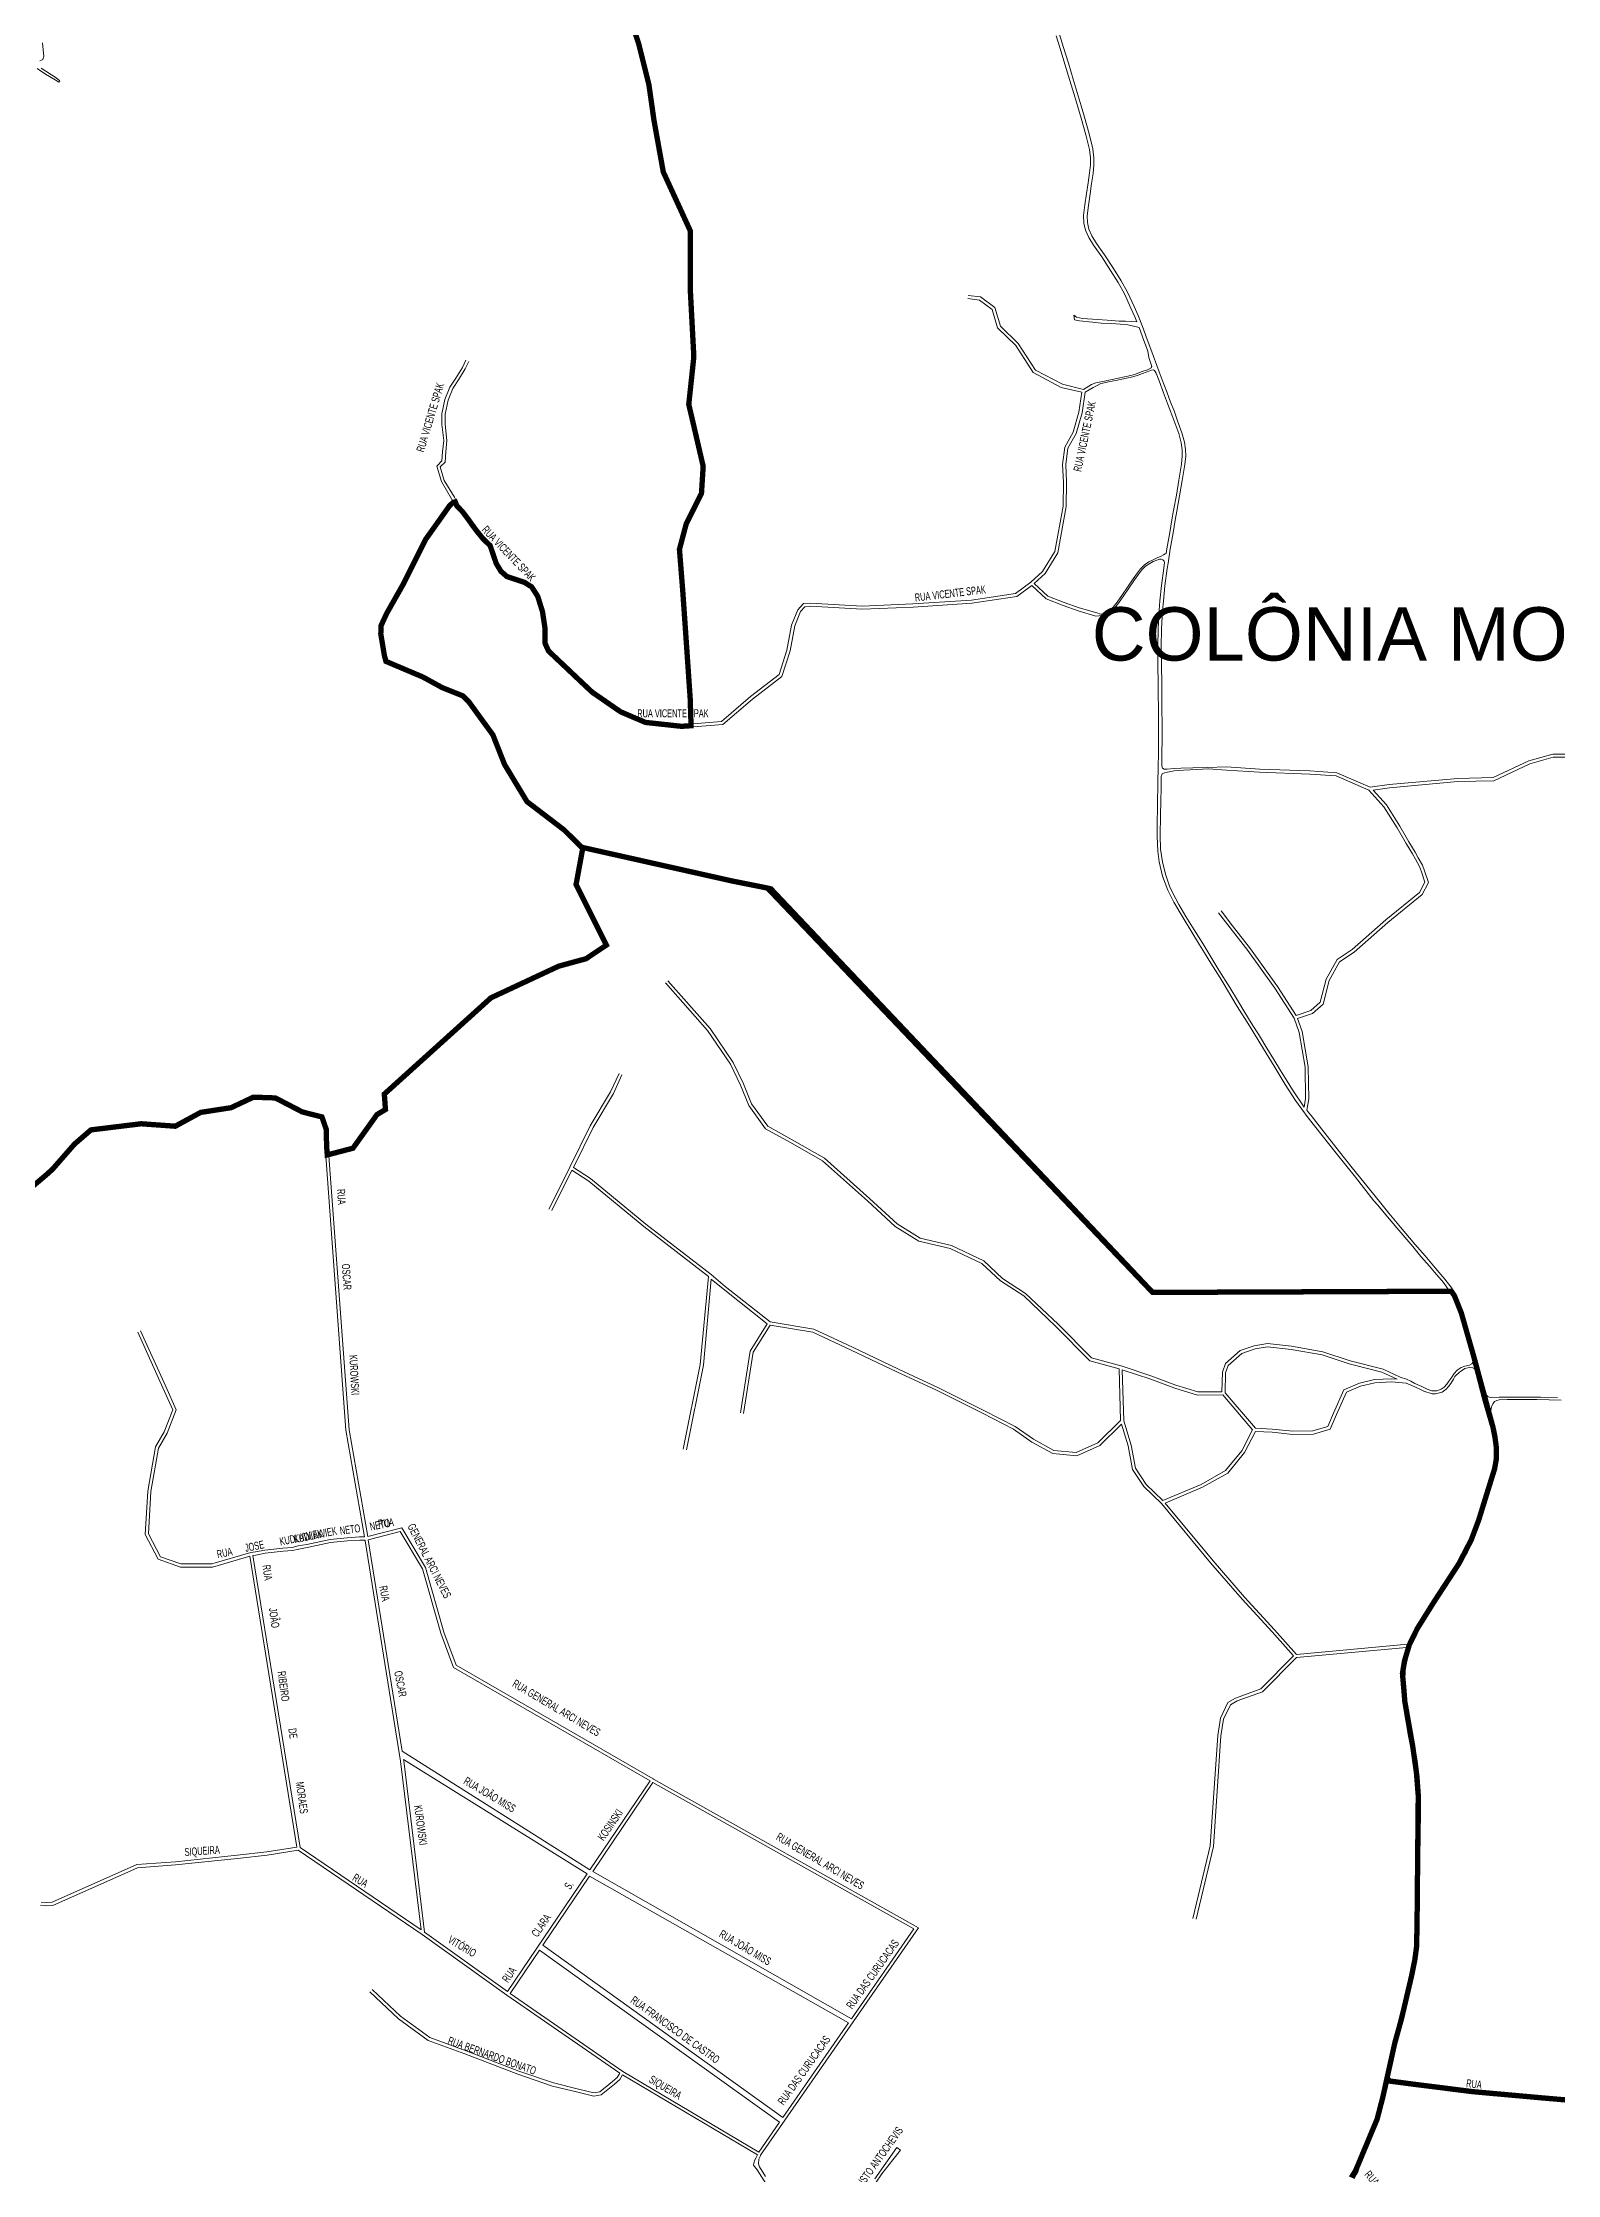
# Model space of a CAD drawing. Header units: millimetres. Extents: x 617885 to 663705, y 7172943 to 7234736.
# Drawn here: x 648715 to 651555, y 7188643 to 7192638 of the extents above; entities that cross this region are included whole.
import ezdxf

# ---------------------------------------------------------------- set-up
doc = ezdxf.new("R2010")
doc.units = ezdxf.units.MM
doc.layers.add('BAIRROS', color=12, linetype='Continuous')
doc.layers.add('TOP_VIAS 10.000', color=7, linetype='Continuous', lineweight=9)
doc.layers.add('VIAS', color=7, linetype='Continuous', lineweight=5)
doc.styles.add('LDUP', font='LDUP.SHX')
doc.styles.get("Standard").update_dxf_attribs({"font": 'arial.ttf'})

msp = doc.modelspace()

# ---------------------------------------------------------------- linework, layer by layer
at = {"layer": 'BAIRROS', "lineweight": 40, "ltscale": 0.3, "const_width": 10}
for points in [[(648687.1, 7190486.7), (648721.3, 7190515.6), (648733.3, 7190526.4), (648774.5, 7190573.5), (648805.3, 7190600.1), (648899.4, 7190611.6), (648963.5, 7190607), (649011.1, 7190632.9), (649068.1, 7190641.7), (649110, 7190661.4), (649151.1, 7190660), (649201.6, 7190633.8), (649238.5, 7190624.4), (649246.7, 7190600.6), (649247.2, 7190570.4), (649248.5, 7190553.2), (649296.7, 7190565.8), (649296.9, 7190566.1), (649341.7, 7190628.8), (649357.6, 7190638.3), (649355.5, 7190667.2), (649555.4, 7190847.6), (649682.6, 7190907), (649733.7, 7190920.9), (649771.9, 7190946.4), (649715.1, 7191060.1), (649727.8, 7191129.3), (649727.8, 7191129.3), (649727.8, 7191129.3), (649727.8, 7191129.3), (649724.7, 7191130.6), (649692.5, 7191162.4), (649623, 7191215.4), (649580.9, 7191285.1), (649559, 7191340.6), (649537, 7191370.7), (649514.2, 7191402.1), (649503, 7191413.4), (649481, 7191422.2), (649464.1, 7191429), (649428, 7191448.8), (649358.6, 7191478.2), (649355.7, 7191488.8), (649351.2, 7191515.5), (649348.9, 7191529.5), (649349.2, 7191544.8), (649359.9, 7191568), (649390.3, 7191621.7), (649432.6, 7191706.3), (649453.2, 7191735.2), (649478, 7191770.2), (649485, 7191776.4), (649488.5, 7191777.2), (649491.5, 7191769.8), (649502.9, 7191757.8), (649513.3, 7191743.8), (649526.9, 7191725), (649541, 7191707.5), (649553.8, 7191695.4), (649565.4, 7191661.5), (649574.1, 7191647.1), (649585.3, 7191637.2), (649618.6, 7191626.1), (649631.8, 7191617.8), (649643.2, 7191600), (649652.1, 7191571.3), (649656.7, 7191541), (649657.1, 7191511.5), (649663.4, 7191497.7), (649690, 7191472.6), (649714.8, 7191449.1), (649745.1, 7191420.6), (649788.1, 7191390.9), (649798.7, 7191383.6), (649845.2, 7191363.8), (649912.6, 7191356.5), (649930.7, 7191357.6), (649929, 7191409.4), (649917.9, 7191570.1), (649915.2, 7191608.6), (649912.1, 7191648.4), (649908.9, 7191688.1), (649921.6, 7191735.8), (649950.2, 7191793), (649953.4, 7191843.9), (649926.4, 7191960), (649935.9, 7192049), (649929.5, 7192170.2), (649929.6, 7192227), (649929.6, 7192284.3), (649904.1, 7192339.9), (649878.6, 7192395.5), (649861.1, 7192492.5), (649851.6, 7192559.3), (649832.5, 7192635.6), (649813.4, 7192692.8)], [(651591.2, 7188780.3), (651525.5, 7188786), (651397.2, 7188797.5), (651288.7, 7188811.1), (651234.7, 7188818.3), (651250.2, 7188888.2), (651263.2, 7188935.2), (651275.5, 7188987.6), (651281.6, 7189013.6), (651287.9, 7189044.6), (651291.3, 7189070), (651291.7, 7189095.4), (651292.1, 7189114.8), (651293.2, 7189233.7), (651294.3, 7189352.6), (651290.9, 7189395.5), (651283.8, 7189445.9), (651269.2, 7189528.4), (651264.7, 7189581.4), (651268.5, 7189604.9), (651275.9, 7189629.4), (651277.4, 7189634.6), (651292.4, 7189665.3), (651324.9, 7189717.2), (651370.6, 7189787.2), (651393.7, 7189831.7), (651407.6, 7189868.6), (651422.5, 7189916.8), (651437.5, 7189964.9), (651440.5, 7189981.7), (651440.9, 7190004.1), (651437.8, 7190026.8), (651434.5, 7190042.6), (651397.8, 7190177.6), (651375.2, 7190256.6), (651362, 7190289.6), (651356.4, 7190297.7), (650796.2, 7190295.5), (650074.1, 7191053.3), (650005.9, 7191067), (649727.8, 7191129.3), (649724.7, 7191130.6), (649692.5, 7191162.4), (649623, 7191215.4), (649580.9, 7191285.1), (649559, 7191340.6), (649537, 7191370.7), (649514.2, 7191402.1), (649503, 7191413.4), (649481, 7191422.2), (649464.1, 7191429), (649428, 7191448.8), (649358.6, 7191478.2), (649355.7, 7191488.8), (649351.2, 7191515.5), (649348.9, 7191529.5), (649349.2, 7191544.8), (649359.9, 7191568), (649390.3, 7191621.7), (649432.6, 7191706.3), (649453.2, 7191735.2), (649478, 7191770.2), (649485, 7191776.4), (649488.5, 7191777.2), (649491.5, 7191769.8), (649502.9, 7191757.8), (649513.3, 7191743.8), (649526.9, 7191725), (649541, 7191707.5), (649553.8, 7191695.4), (649565.4, 7191661.5), (649574.1, 7191647.1), (649585.3, 7191637.2), (649618.6, 7191626.1), (649631.8, 7191617.8), (649643.2, 7191600), (649652.1, 7191571.3), (649656.7, 7191541), (649657.1, 7191511.5), (649663.4, 7191497.7), (649690, 7191472.6), (649714.8, 7191449.1), (649745.1, 7191420.6), (649788.1, 7191390.9), (649798.7, 7191383.6), (649845.2, 7191363.8), (649912.6, 7191356.5), (649930.7, 7191357.6), (649929, 7191409.4), (649917.9, 7191570.1), (649915.2, 7191608.6), (649912.1, 7191648.4), (649908.9, 7191688.1), (649921.6, 7191735.8), (649950.2, 7191793), (649953.4, 7191843.9), (649926.4, 7191960), (649935.9, 7192049), (649929.5, 7192170.2), (649929.6, 7192227), (649929.6, 7192284.3), (649904.1, 7192339.9), (649878.6, 7192395.5), (649861.1, 7192492.5), (649851.6, 7192559.3), (649832.5, 7192635.6), (649813.4, 7192692.8)], [(648687.1, 7190486.7), (648721.3, 7190515.6), (648733.3, 7190526.4), (648774.5, 7190573.5), (648805.3, 7190600.1), (648899.4, 7190611.6), (648963.5, 7190607), (649011.1, 7190632.9), (649068.1, 7190641.7), (649110, 7190661.4), (649151.1, 7190660), (649201.6, 7190633.8), (649238.5, 7190624.4), (649246.7, 7190600.6), (649247.2, 7190570.4), (649248.5, 7190553.2), (649296.7, 7190565.8), (649296.9, 7190566.1), (649341.7, 7190628.8), (649357.6, 7190638.3), (649355.5, 7190667.2), (649555.4, 7190847.6), (649682.6, 7190907), (649733.7, 7190920.9), (649771.9, 7190946.4), (649715.1, 7191060.1), (649727.8, 7191129.3)], [(649727.8, 7191129.3), (650005.9, 7191067), (650074.1, 7191053.3), (650080.4, 7191051.8), (650796.2, 7190295.5), (651182.1, 7190297), (651356.4, 7190297.7), (651362, 7190289.6), (651375.2, 7190256.6), (651397.8, 7190177.6), (651419.7, 7190093.5), (651434.5, 7190042.6), (651438.3, 7190023.2), (651440.9, 7190004.1), (651440.5, 7189981.7), (651437.5, 7189964.9), (651407.6, 7189868.6), (651393.7, 7189831.7), (651370.6, 7189787.2), (651324.9, 7189717.2), (651292.4, 7189665.3), (651277.4, 7189634.6), (651268.5, 7189604.9), (651264.7, 7189581.4), (651267, 7189556), (651269.2, 7189528.4), (651279.7, 7189466.5), (651283.8, 7189445.9), (651290.9, 7189395.5), (651294.3, 7189352.6), (651292.1, 7189114.8), (651291.3, 7189070), (651287.9, 7189044.6), (651281.6, 7189013.6), (651263.2, 7188935.2), (651250.2, 7188888.2), (651228.1, 7188788.2), (651217.2, 7188746), (651178.8, 7188654.2), (651170.5, 7188636)], [(651591.2, 7188780.3), (651525.5, 7188786), (651397.2, 7188797.5), (651288.7, 7188811.1), (651235.6, 7188818.1), (651234.7, 7188818.3), (651234.7, 7188818.3), (651234.7, 7188818.3), (651234.7, 7188818.3), (651234.7, 7188818.3), (651228.1, 7188788.2), (651217.2, 7188746), (651178.8, 7188654.2), (651170.5, 7188636)]]:
    msp.add_lwpolyline(points, dxfattribs=at)
at = {"layer": 'VIAS', "color": 253}
for points in [[(648714.6, 7192637.2), (648716.3, 7192618.2), (648717, 7192612.5), (648715.1, 7192606.5), (648709.4, 7192603.5)], [(650689.5, 7192000.5), (650709.2, 7192004.2), (650710.2, 7192004.4), (650720.8, 7192006.5), (650731.9, 7192008.7), (650755.2, 7192014.2), (650764, 7192016.7), (650774.6, 7192020.6), (650786.3, 7192024.9), (650792.8, 7192027.5), (650793.7, 7192028.8), (650794.5, 7192030.9), (650791.3, 7192040.4), (650789.3, 7192047.7), (650787.4, 7192059.6), (650786.7, 7192061.2), (650779.6, 7192079.3), (650770.8, 7192103.8), (650757.9, 7192106.8), (650749.5, 7192108.9), (650735.5, 7192110.1), (650719.2, 7192111.4), (650699.6, 7192112.2), (650683.6, 7192113.7), (650659.4, 7192116.3), (650649.8, 7192118.1), (650648.7, 7192126.9), (650653.7, 7192123.3), (650664.5, 7192120.8), (650693, 7192118.8), (650711.2, 7192117.8), (650733.2, 7192115.7), (650745.6, 7192115.7), (650766.6, 7192114.4), (650762.9, 7192123.7), (650755.6, 7192140.4), (650743.2, 7192167.1), (650731.4, 7192188.3), (650717.4, 7192211.1), (650700.7, 7192236.2), (650685.6, 7192258), (650676.6, 7192272.7), (650670.6, 7192286.2), (650667.5, 7192299.8), (650666.8, 7192313.7), (650669.2, 7192333.7), (650672.3, 7192355.4), (650675.2, 7192374.8), (650677.9, 7192393.7), (650679.5, 7192408.6), (650679.6, 7192421.8), (650677.9, 7192437.5), (650671.1, 7192465.2), (650662.2, 7192496.2), (650655.7, 7192517.6), (650648.4, 7192542.3), (650641.1, 7192567.2), (650631.9, 7192597.7), (650623, 7192627), (650615.4, 7192650.6)], [(650682.4, 7192275.7), (650676.9, 7192288.3), (650674, 7192300.7), (650673.4, 7192313.5), (650675.7, 7192332.8), (650678.8, 7192354.4), (650681.7, 7192373.9), (650684.5, 7192392.9), (650686, 7192408.2), (650686.2, 7192422.1), (650684.4, 7192438.7), (650677.5, 7192466.9), (650668.5, 7192498.1), (650662, 7192519.5), (650654.7, 7192544.1), (650647.5, 7192569.1), (650638.2, 7192599.6), (650629.3, 7192629), (650621.6, 7192652.8)], [(648711.8, 7192589.9), (648740.1, 7192571.9), (648747.2, 7192566.5), (648745, 7192563.5), (648738.3, 7192568.1), (648720, 7192578.7), (648704.7, 7192589.1)], [(650737.1, 7192191.7), (650723, 7192214.6), (650706.1, 7192239.9), (650691.1, 7192261.6), (650682.4, 7192275.7)], [(650731.4, 7192188.3), (650717.4, 7192211.1)], [(650934.9, 7191280.3), (650899.3, 7191279.1), (650871.4, 7191278.8), (650849.7, 7191278), (650836.4, 7191277.4), (650823.2, 7191276.4), (650817.7, 7191276.4), (650814.7, 7191278.3), (650813.5, 7191282.3), (650813.5, 7191291.9), (650813.8, 7191310), (650814.1, 7191328.3), (650814.2, 7191341.4), (650814.2, 7191359.9), (650813.8, 7191390), (650813.5, 7191416.4), (650813.2, 7191439.7), (650812.8, 7191468.1), (650812.4, 7191506.2), (650813, 7191538.6), (650815, 7191573.5), (650816.4, 7191591), (650819.4, 7191619.8), (650823.7, 7191652), (650825.4, 7191662.5), (650829.1, 7191688.3), (650834.5, 7191718.9), (650838.7, 7191742.6), (650841.8, 7191759.8), (650846.9, 7191788.7), (650851.8, 7191817.1), (650856.7, 7191847.2), (650858.2, 7191863.1), (650857.8, 7191875.3), (650855.7, 7191889.1), (650851.2, 7191906.8), (650843.6, 7191927.4), (650836.5, 7191947.5), (650830, 7191964.1), (650822.7, 7191983.6), (650814.4, 7192005.9), (650808.7, 7192020.7), (650792.9, 7192063.6), (650785.8, 7192081.7), (650777, 7192106.1), (650769, 7192126.2), (650761.6, 7192143.1), (650749.1, 7192170), (650737.1, 7192191.7), (650723, 7192214.6)], [(650449.6, 7192158.1), (650471.3, 7192155.4), (650495.1, 7192137.8), (650505.4, 7192103.4), (650539.4, 7192070.4), (650572.4, 7192019.5), (650624.9, 7191991.8), (650663.5, 7191982.5), (650658, 7191945.4), (650647.1, 7191907.7), (650631.7, 7191879.5), (650627.3, 7191847.2), (650629, 7191813.9), (650628.2, 7191769.2), (650613, 7191684.1), (650589.7, 7191646.7), (650568, 7191626.7), (650539.1, 7191605.7), (650456.6, 7191593), (650346.8, 7191585.8), (650251.6, 7191581.8), (650154.7, 7191587.4), (650141.4, 7191586.5), (650130.6, 7191574.9), (650119.2, 7191546.3), (650110.4, 7191499.4), (650095.9, 7191453.5), (650041.9, 7191412.1), (649988, 7191365.7), (649911.7, 7191359.5), (649843.9, 7191367), (649798.8, 7191387), (649738.3, 7191429.9), (649665.2, 7191500.4), (649660, 7191511.8), (649660, 7191541.8), (649655.1, 7191572.6), (649645.3, 7191601.9), (649633.6, 7191620.4), (649619.9, 7191628.9), (649586.6, 7191640), (649574.7, 7191650.4), (649565.5, 7191668.9), (649555.7, 7191698.1), (649533, 7191720.8), (649522, 7191734.9), (649512.4, 7191751), (649493.3, 7191773.2), (649487, 7191785.8), (649467.9, 7191817.5), (649460.5, 7191842.6), (649469.4, 7191851.8), (649470.6, 7191870.7), (649472.8, 7191892.3), (649469.4, 7191922.7), (649469.4, 7191941.3), (649474.9, 7191967.6), (649483.7, 7191989.5), (649494.8, 7192006.1), (649507.2, 7192026.4), (649514, 7192040)], [(650689.5, 7192000.5), (650681.8, 7191996.9), (650666.4, 7191988), (650627, 7191997.5), (650576.5, 7192024.1), (650544, 7192074.2), (650510.7, 7192106.6), (650500.3, 7192141.4), (650473.6, 7192161.2), (650450.4, 7192164.1)], [(650689.6, 7191563.1), (650656.6, 7191572.8), (650628.4, 7191583.2), (650596.4, 7191595.4), (650569.7, 7191620.5), (650541.4, 7191600), (650457.2, 7191587.1), (650347.1, 7191579.8), (650251.6, 7191575.8), (650154.7, 7191581.4), (650144.1, 7191580.7), (650135.8, 7191571.6), (650125, 7191544.7), (650116.3, 7191497.9), (650101, 7191449.9), (650045.7, 7191407.5), (649990.4, 7191359.9), (649911.6, 7191353.5), (649842.3, 7191361.2), (649795.9, 7191381.8), (649734.4, 7191425.2), (649660.2, 7191496.9), (649654, 7191510.5), (649654, 7191541.3), (649649.3, 7191571.2), (649639.9, 7191599.3), (649629.3, 7191616), (649617.3, 7191623.5), (649583.5, 7191634.7), (649569.9, 7191646.7), (649559.9, 7191666.6), (649550.5, 7191694.9), (649528.5, 7191716.8), (649517, 7191731.5), (649507.5, 7191747.4), (649488.2, 7191769.9), (649481.7, 7191782.9), (649462.4, 7191815.1), (649453.8, 7191844.3), (649463.5, 7191854.3), (649464.6, 7191871.2), (649466.8, 7191892.3), (649463.4, 7191922.4), (649463.4, 7191941.9), (649469.2, 7191969.3), (649478.4, 7191992.3), (649489.7, 7192009.3), (649502, 7192029.3), (649508.6, 7192042.6)], [(650698.1, 7191998.3), (650692, 7191995.1), (650684.6, 7191991.6), (650669.6, 7191982.9), (650663.9, 7191944.2), (650652.7, 7191905.4), (650637.5, 7191877.6), (650633.3, 7191846.9), (650635, 7191814), (650634.1, 7191768.6), (650618.7, 7191681.9), (650594.4, 7191642.8), (650574.3, 7191624.4), (650599.6, 7191600.6), (650630.6, 7191588.8), (650658.5, 7191578.5), (650691.3, 7191568.9)], [(650691.3, 7191568.9), (650698.2, 7191566.8), (650704.3, 7191567.5), (650711.4, 7191570.1), (650717.5, 7191573.9), (650722.5, 7191579.8), (650729.6, 7191589.4), (650739.7, 7191603.4), (650748.9, 7191617.1), (650759.5, 7191633), (650767.7, 7191644.2), (650773.6, 7191651.7), (650781.1, 7191659.1), (650789.4, 7191664.6), (650795.7, 7191668.2), (650804.5, 7191672.3), (650812, 7191675.5), (650816.5, 7191677.9), (650819.9, 7191679.8), (650821.5, 7191680.7), (650822.9, 7191689.3), (650828.3, 7191720), (650832.5, 7191743.7), (650835.6, 7191760.9), (650840.7, 7191789.8), (650845.6, 7191818.1), (650850.5, 7191848), (650851.9, 7191863.2), (650851.5, 7191874.7), (650849.5, 7191887.8), (650845.2, 7191905), (650837.7, 7191925.3), (650830.6, 7191945.3), (650824.1, 7191961.8), (650816.8, 7191981.4), (650808.5, 7192003.7), (650802.9, 7192018.5), (650801, 7192021.4), (650799.8, 7192023.2), (650797.6, 7192024.5), (650794.4, 7192024.2), (650791.2, 7192022.6), (650777.2, 7192017.6), (650769.1, 7192014.9), (650758.8, 7192011.4), (650747.2, 7192009), (650727.5, 7192004.7), (650713.6, 7192002.1), (650698.1, 7191998.3)], [(650805.7, 7191122.3), (650804.5, 7191150.5), (650804.7, 7191179.9), (650805.2, 7191198.8), (650805.3, 7191217.9), (650805.8, 7191241.7), (650806.2, 7191254.5), (650806.5, 7191275.9), (650807.2, 7191310.1), (650807.4, 7191328.4), (650807.5, 7191341.4), (650807.5, 7191359.8), (650807.1, 7191389.9), (650806.8, 7191416.3), (650806.5, 7191439.6), (650806.1, 7191468.1), (650805.7, 7191506.2), (650806.4, 7191538.9), (650808.3, 7191574), (650809.8, 7191591.6), (650812.8, 7191620.6), (650817.1, 7191652.9), (650818.8, 7191663.6), (650817.6, 7191666.2), (650815.5, 7191668.3), (650812.3, 7191669.7), (650809.2, 7191669.7), (650804.3, 7191668), (650797.3, 7191665.3), (650791, 7191661.9), (650783.1, 7191656.6), (650775.9, 7191649.6), (650770.2, 7191642.3), (650762.1, 7191631.2), (650751.5, 7191615.4), (650742.3, 7191601.6), (650732.1, 7191587.6), (650725, 7191577.9), (650719.6, 7191571.5), (650714.6, 7191568.4), (650707.8, 7191565.5), (650701.8, 7191564), (650695.1, 7191563.7), (650689.6, 7191563.1)], [(650934.9, 7191280.3), (650997.2, 7191276.3), (651091.3, 7191272.9), (651141.8, 7191269.4), (651203.9, 7191242.4), (651239.8, 7191247.5), (651368.4, 7191258.9), (651434.9, 7191260.3), (651501.6, 7191291.5), (651546.5, 7191304.5), (651608.8, 7191304.5)], [(651085.2, 7190637.3), (651089.3, 7190658.3), (651088, 7190718.3), (651076.8, 7190784.3), (651068, 7190809.1), (651095.8, 7190818.3), (651116, 7190836), (651127.3, 7190880.3), (651146.7, 7190915.1), (651174.3, 7190933.2), (651237.3, 7190989), (651301.5, 7191041), (651313.3, 7191063.6), (651305.9, 7191085.9), (651302.2, 7191096), (651294.4, 7191110.2), (651288.7, 7191120.8), (651276.8, 7191139.8), (651259.9, 7191169.1), (651259.9, 7191169.2), (651234.5, 7191209.6), (651209.5, 7191237.1), (651240.5, 7191241.5), (651368.7, 7191252.9), (651436.3, 7191254.3), (651503.7, 7191285.9), (651547.3, 7191298.5), (651610.6, 7191298.5)], [(650810.8, 7191189.6), (650811.6, 7191216.2), (650812.2, 7191241.1), (650812.3, 7191247.5), (650812.3, 7191262.7), (650814, 7191267.2), (650818.2, 7191269.4), (650824.1, 7191270.6), (650836.8, 7191273.1), (650854.2, 7191274.3), (650878.9, 7191275.8), (650900.5, 7191276.5), (650934.5, 7191274.4)], [(650934.5, 7191274.4), (650996.9, 7191270.3), (651091, 7191266.9), (651140.3, 7191263.5), (651201.6, 7191236.8), (651229.7, 7191205.9), (651254.8, 7191166), (651271.6, 7191136.7), (651283.6, 7191117.8), (651289.1, 7191107.4), (651296.8, 7191093.5), (651300.2, 7191083.9), (651306.8, 7191064.1), (651296.7, 7191044.9), (651233.5, 7190993.5), (651170.7, 7190937.9), (651142.1, 7190919.3), (651121.7, 7190882.5), (651110.7, 7190839.3), (651092.7, 7190823.6), (651065.4, 7190814.5), (651030.6, 7190868.9), (650979.6, 7190939.7), (650946.1, 7190982.7), (650924.6, 7191010.5)], [(650805.2, 7191198.8), (650805.3, 7191217.9)], [(650828.1, 7191057.2), (650820.4, 7191079.2), (650814.7, 7191102.7), (650811.2, 7191126.4), (650810.3, 7191151.9), (650810.8, 7191189.6), (650811.6, 7191216.2)], [(650808.5, 7191102.5), (650805.7, 7191122.3)], [(650815, 7191075.8), (650808.5, 7191102.5)], [(650824.6, 7191049.6), (650815, 7191075.8)], [(650884.2, 7190946.8), (650867.6, 7190973.8), (650853.4, 7190997.3), (650835.7, 7191026.7), (650824.6, 7191049.6)], [(651080.2, 7190642.9), (651058.5, 7190675.1), (651048.3, 7190691.5), (651036.2, 7190711.3), (651023.8, 7190732.1), (651010.4, 7190753.4), (650996.4, 7190776.2), (650981.3, 7190800.6), (650969.1, 7190820.4), (650955.2, 7190843.5), (650941.3, 7190866.9), (650920.6, 7190899.7), (650909.1, 7190918.4), (650890.1, 7190949.2), (650874.2, 7190974.8), (650858.6, 7191000.2), (650845.2, 7191022.5), (650833.9, 7191044), (650828.1, 7191057.2)], [(651080.2, 7190642.9), (651083.2, 7190658.8), (651082.1, 7190717.8), (651071, 7190782.8), (651061.5, 7190809.6), (651025.6, 7190865.5), (650974.8, 7190936.1), (650941.4, 7190979), (650919.9, 7191006.9)], [(650893.3, 7190932.1), (650884.2, 7190946.8)], [(650918.6, 7190891.7), (650905.2, 7190912.4), (650893.3, 7190932.1)], [(651260.6, 7190136.8), (651228.3, 7190151.5), (651166.6, 7190167.5), (651115.3, 7190184.3), (651056.7, 7190194.7), (651011.4, 7190199.6), (650986.8, 7190195.5), (650960.4, 7190186.4), (650933, 7190162.3), (650927, 7190146), (650926.2, 7190109.3), (650881, 7190109), (650839.7, 7190121.8), (650794.9, 7190138.7), (650737.1, 7190157.7), (650736.9, 7190157.7), (650681.5, 7190172.6), (650619.1, 7190236), (650558.1, 7190293.7), (650514.7, 7190321.9), (650479.6, 7190354.4), (650418.8, 7190383.4), (650360.2, 7190397), (650317.2, 7190423.9), (650265.5, 7190471.5), (650180.7, 7190547), (650120.3, 7190581.5), (650074.5, 7190606.9), (650044.1, 7190649), (650028.8, 7190686.5), (650009.7, 7190726.3), (649966.5, 7190790.2), (649887.4, 7190879.6)], [(650928.3, 7190875.9), (650922.6, 7190885.2), (650918.6, 7190891.7)], [(649801.1, 7190703.2), (649785, 7190668.6), (649746.9, 7190604.7), (649710.1, 7190529.9), (649742.4, 7190509.1), (649845.6, 7190423.5), (649968.1, 7190328.9), (649968.2, 7190328.9), (649994.6, 7190306.6), (650078.9, 7190240.4), (650160.7, 7190226.5), (650233.5, 7190192.9), (650319.4, 7190151.9), (650393.5, 7190117.6), (650479.9, 7190074.5), (650538.7, 7190044.5), (650573, 7190020.2), (650611.1, 7189999.5), (650652.8, 7189995.3), (650693.7, 7190013.5), (650736.1, 7190055.5), (650733.2, 7190152.5), (650678.4, 7190167.2), (650614.9, 7190231.7), (650554.4, 7190289), (650511, 7190317.1), (650476.2, 7190349.4), (650416.8, 7190377.7), (650357.9, 7190391.4), (650313.6, 7190419.1), (650261.5, 7190467), (650177.2, 7190542.1), (650117.3, 7190576.3), (650070.4, 7190602.3), (650038.8, 7190646.1), (650023.3, 7190684.1), (650004.5, 7190723.3), (649961.8, 7190786.5), (649882.9, 7190875.6)], [(650977.7, 7190794.9), (650954.7, 7190831.5), (650928.3, 7190875.9)], [(651024.2, 7190719.3), (651003.9, 7190752), (650977.7, 7190794.9)], [(651044.9, 7190685.3), (651024.2, 7190719.3)], [(649664.2, 7190451.6), (649703.4, 7190529.9), (649703.5, 7190530.2), (649741.6, 7190607.6), (649779.7, 7190671.4), (649795.6, 7190705.7)], [(651088, 7190623), (651064.4, 7190655.2), (651044.9, 7190685.3)], [(648898.5, 7190223.4), (648945.8, 7190119.2), (648965.2, 7190075.6), (648948.2, 7190031.9), (648931.8, 7190003.9), (648917.8, 7189922.2), (648913.2, 7189843.2), (648935.8, 7189800.2), (648974.2, 7189786.7), (649032.2, 7189786.7), (649105, 7189807.8), (649113.8, 7189809.1), (649131.4, 7189812.6), (649165.3, 7189816.3), (649182.4, 7189817.4), (649193.8, 7189820.4), (649209.9, 7189823.3), (649253.9, 7189832.7), (649285.9, 7189835.8), (649309.1, 7189837.4), (649318.4, 7189837.2), (649283.5, 7190037.3), (649244.4, 7190568.2), (649243.9, 7190600.1), (649236.9, 7190621.6), (649200.3, 7190631.2), (649150.3, 7190657.4), (649111, 7190658.1), (649069, 7190638.8), (649012.2, 7190630.4), (648964.5, 7190604.6), (648898.7, 7190608.6), (648807, 7190597.5), (648778.2, 7190573.2), (648732.1, 7190520.5), (648688.5, 7190484.4)], [(649067.2, 7190644.6), (649010.2, 7190636.1)], [(649151.9, 7190663.4), (649109.7, 7190664.2), (649067.2, 7190644.6)], [(649202.5, 7190636.8), (649151.9, 7190663.4)], [(648898.5, 7190614.6), (648804.5, 7190603.3), (648774, 7190577.5)], [(649010.2, 7190636.1), (648963.2, 7190610.7), (648898.5, 7190614.6)], [(649241.6, 7190626.6), (649202.5, 7190636.8)], [(649324.4, 7189837.9), (649289.5, 7190038), (649250.4, 7190568.6), (649249.9, 7190601.1), (649241.6, 7190626.6)], [(651382.9, 7190241.6), (651375.1, 7190267.2), (651368.8, 7190282.4), (651363.9, 7190292), (651355.3, 7190305.8), (651344.4, 7190320.5), (651326.1, 7190341.6), (651307, 7190363.9), (651288.1, 7190386.2), (651261.1, 7190417.9), (651239.3, 7190443.8), (651223.9, 7190462.7), (651192.2, 7190502), (651170.6, 7190529), (651146.9, 7190559), (651112.6, 7190602.1), (651093.7, 7190626.8), (651089.3, 7190632.1), (651085.2, 7190637.3)], [(651140.7, 7190556.8), (651114.2, 7190589.9), (651088, 7190623)], [(648774, 7190577.5), (648727.9, 7190524.8), (648685.8, 7190489.9), (648665.8, 7190485.6)], [(649669.5, 7190448.9), (649707.4, 7190524.5), (649738.8, 7190504.3), (649841.9, 7190418.8), (649963.1, 7190325.2), (649948, 7190160.1), (649916, 7190001.6)], [(651211.3, 7190467.3), (651176.8, 7190511.3), (651140.7, 7190556.8)], [(651233.7, 7190440.7), (651218.5, 7190459), (651211.3, 7190467.3)], [(651254.1, 7190416.4), (651233.7, 7190440.7)], [(651284, 7190381.3), (651254.1, 7190416.4)], [(651325.1, 7190333.2), (651315.3, 7190344.4), (651299.4, 7190363.1), (651284, 7190381.3)], [(649921.9, 7190000.4), (649953.9, 7190159.2), (649968.7, 7190320.6), (649990.8, 7190302), (650073.7, 7190236.8), (650041.4, 7190185.7), (650023.2, 7190069.7)], [(649964.4, 7190324.3), (649964.4, 7190324.2)], [(651341.5, 7190314.1), (651325.1, 7190333.2)], [(651364.1, 7190277.8), (651354.1, 7190296), (651341.5, 7190314.1)], [(651371.1, 7190258.9), (651364.1, 7190277.8)], [(651390.9, 7190189.1), (651384.7, 7190211.8), (651376.6, 7190239.8), (651371.1, 7190258.9)], [(651398.3, 7190186.5), (651391.1, 7190212), (651382.9, 7190241.6)], [(648712.2, 7189152.8), (648722.9, 7189151.8), (648732.5, 7189152.4), (648891.3, 7189223.2), (648963.6, 7189228.4), (649079.4, 7189240.8), (649134.9, 7189246.9), (649191.2, 7189255.7), (649103.2, 7189801), (649033, 7189780.7), (648973.2, 7189780.7), (648931.6, 7189795.4), (648907.1, 7189841.9), (648911.8, 7189922.9), (648926.1, 7190006), (648942.7, 7190034.5), (648958.7, 7190075.5), (648940.4, 7190116.7), (648893, 7190220.9)], [(650029.1, 7190068.7), (650047.1, 7190183.6), (650079.1, 7190234.2), (650158.9, 7190220.7), (650231, 7190187.5), (650316.8, 7190146.5), (650390.9, 7190112.2), (650477.2, 7190069.1), (650535.6, 7190039.4), (650569.9, 7190015.1), (650609.3, 7189993.7), (650653.8, 7189989.1), (650697.1, 7190008.5), (650737.7, 7190048.7), (650750.2, 7190007.8), (650758.2, 7189963.6), (650779.7, 7189931.9), (650812.7, 7189900), (650904.9, 7189788.7), (650963.9, 7189720.4), (651020.3, 7189659.4), (651060.6, 7189614.1), (650998.9, 7189552.4), (650951.9, 7189535.2), (650937.4, 7189527), (650923.4, 7189497.6), (650918.2, 7189465.1), (650904.2, 7189258.2), (650871.7, 7189122.2)], [(651260.6, 7190136.8), (651272.5, 7190133.2), (651280.3, 7190129.1), (651287.8, 7190124.8), (651301, 7190119.2), (651310.9, 7190114.3), (651320, 7190111), (651329.3, 7190111), (651337.6, 7190114.3), (651342.8, 7190118.2), (651347.7, 7190123.8), (651351.7, 7190128.9), (651357.5, 7190136.7), (651361.4, 7190143.8), (651367.2, 7190149.8), (651374.5, 7190155), (651381.8, 7190157), (651390.6, 7190159.1), (651394.9, 7190161.6), (651397.5, 7190164.7), (651396.9, 7190167), (651390.9, 7190189.1), (651384.7, 7190211.8)], [(651555.2, 7190098.7), (651523.5, 7190099.1), (651497.1, 7190099.1), (651483.3, 7190099.2), (651461.4, 7190099.1), (651445.9, 7190099), (651431.1, 7190098.4), (651427.3, 7190098.9), (651424.8, 7190100.2), (651422.9, 7190102.1), (651420.9, 7190105.2), (651419.4, 7190108.2), (651418.2, 7190112.7), (651413, 7190133.3), (651405.5, 7190160), (651398.3, 7190186.5), (651391.1, 7190212)], [(650932.2, 7190107.4), (650933, 7190144.9), (650938.1, 7190158.8), (650963.5, 7190181.1), (650988.3, 7190189.6), (651011.6, 7190193.5), (651055.8, 7190188.8), (651113.9, 7190178.4), (651164.9, 7190161.7), (651226.3, 7190145.8), (651254.5, 7190133), (651244.5, 7190133.7), (651212, 7190132.3), (651183.9, 7190125.6), (651155, 7190113.2), (651135.4, 7190069.4), (651124.7, 7190043.9), (651096.8, 7190036), (651059.3, 7190035.3), (651020.6, 7190039.5), (650988.9, 7190041.2), (650932.2, 7190107.4)], [(650742.1, 7190054.8), (650739.3, 7190150.6), (650792.9, 7190133.1), (650837.8, 7190116.1), (650880.1, 7190103), (650927.8, 7190103.3), (650983.8, 7190037.8), (650963.7, 7189998.8), (650933.1, 7189961.5), (650887.2, 7189935.6), (650815.5, 7189905.6), (650784.3, 7189935.8), (650763.9, 7189965.9), (650756, 7190009.2), (650742.1, 7190054.8)], [(651271.9, 7190125.7), (651244.4, 7190127.7), (651212.9, 7190126.3), (651185.8, 7190119.9), (651159.5, 7190108.6), (651140.9, 7190067), (651129.1, 7190038.9), (651097.7, 7190030), (651059, 7190029.3), (651020.1, 7190033.5), (650989.2, 7190035.1), (650968.8, 7189995.5), (650937.1, 7189956.9), (650889.9, 7189930.2), (650819.8, 7189900.8), (650909.5, 7189792.5), (650968.4, 7189724.4), (651024.8, 7189663.4), (651066, 7189617.1), (651274.7, 7189636.2)], [(650060.8, 7188678.7), (650357.3, 7189104.6), (649860, 7189383.5), (649859.8, 7189383.6), (649490.3, 7189596.9), (649467, 7189658.9), (649432.7, 7189780.1), (649388.2, 7189854.3), (649324.4, 7189837.9)], [(649325.4, 7189831.9), (649385.3, 7189847.4), (649427.2, 7189777.7), (649461.3, 7189657), (649485.4, 7189592.8)], [(649385.3, 7189847.4), (649427.2, 7189777.7)], [(649432.7, 7189780.1), (649388.2, 7189854.3)], [(649319.5, 7189831.2), (649309.3, 7189831.4), (649286.4, 7189829.9), (649254.8, 7189826.8), (649211.1, 7189817.4), (649195.1, 7189814.6), (649183.3, 7189811.5), (649165.8, 7189810.3), (649132.3, 7189806.6), (649114.8, 7189803.1), (649109.1, 7189802.3), (649197.4, 7189254.9), (649424.5, 7189100.8), (649385.9, 7189417), (649319.7, 7189829.7), (649319.5, 7189831.2)], [(649741.1, 7189213.4), (649389, 7189435.7), (649325.4, 7189831.9)], [(650877.6, 7189120.8), (650910.2, 7189257.3), (650924.2, 7189464.4), (650929.2, 7189495.8), (650942.1, 7189522.7), (650954.5, 7189529.8), (651002.2, 7189547.2), (651066.1, 7189611.1), (651272.5, 7189630)], [(649485.4, 7189592.8), (649854.1, 7189379.9), (649741.1, 7189213.4)], [(649431, 7189096.3), (649391.8, 7189417.8), (649391.8, 7189417.9), (649391.4, 7189420.2)], [(649391.4, 7189420.2), (649735.8, 7189205.6)], [(649859.3, 7189377), (649746.3, 7189210.3), (650231.3, 7188934.1), (650348.6, 7189102.6), (649859.3, 7189377)], [(648710.6, 7189147), (648722.8, 7189145.7), (648733.9, 7189146.5), (648892.8, 7189217.3), (648964.1, 7189222.4), (649080.1, 7189234.8), (649135.7, 7189241), (649194, 7189250), (649426.5, 7189092.2), (649585.3, 7188978.6), (649585.4, 7188978.6), (649797, 7188832), (649792.4, 7188824), (649783.1, 7188816.4), (649759.6, 7188797.4), (649748.6, 7188795.1), (649719.8, 7188802.1), (649672.8, 7188813.8), (649607.6, 7188836), (649508.8, 7188874.1), (649440.6, 7188899), (649385.8, 7188938.8), (649332.5, 7188988.8)], [(649735.8, 7189205.6), (649586.3, 7188985.3), (649431, 7189096.3)], [(651288.4, 7188814.8), (651329.6, 7188808.5), (651380.9, 7188801.9), (651502.6, 7188790.9), (651588.3, 7188783.8), (651590.6, 7188874.9), (651596.9, 7188923.2), (651619, 7188954.8), (651665.7, 7188992.2), (651739.4, 7189013.6), (651797.4, 7189048.7), (651854.4, 7189077.9), (651905.3, 7189090.3), (651963.6, 7189104), (651991.6, 7189105.4), (652019.9, 7189094.1), (652031.5, 7189081.2), (652053.5, 7189083.6), (652074.1, 7189097.8), (652100.6, 7189134.8), (652106.4, 7189152.6), (652124.6, 7189178.1), (652188.6, 7189174.6), (652221, 7189186.6)], [(650055, 7188678.9), (649802, 7188828.8), (649797.1, 7188820.1), (649786.9, 7188811.8), (649762.3, 7188791.8), (649748.5, 7188788.9), (649718.4, 7188796.3), (649671.1, 7188808), (649605.6, 7188830.3), (649506.7, 7188868.4), (649437.7, 7188893.7), (649382, 7188934.1), (649328.4, 7188984.4)], [(649799.4, 7188830.3), (649799.4, 7188830.3)], [(651287.5, 7188808.8), (651258.9, 7188813.9), (651248.6, 7188815.4), (651243.9, 7188816.2), (651241.1, 7188816.6), (651240, 7188816.9), (651239, 7188816.5), (651238.4, 7188815.7), (651238.3, 7188815.2), (651235.5, 7188801.4), (651218.8, 7188742.7), (651206.2, 7188709.2), (651192.8, 7188677.3), (651185.5, 7188661.6), (651181.2, 7188646.9), (651178.8, 7188641.5)], [(651287.5, 7188808.8), (651328.7, 7188802.6), (651380.2, 7188795.9), (651502.1, 7188784.9), (651590.3, 7188777.6), (651672, 7188731.2), (651750.4, 7188703.6), (651828.6, 7188679.1), (651857.1, 7188670.1)]]:
    msp.add_lwpolyline(points, dxfattribs=at)
at = {"layer": 'VIAS', "color": 253, "flags": 128}
for points in [[(651274.7, 7189636.2), (651283.8, 7189655.5), (651294, 7189673.3), (651305.5, 7189691.2), (651320.1, 7189713.8), (651337.7, 7189741.1), (651354.3, 7189766.4), (651368.7, 7189790.2), (651381.4, 7189813.4), (651392.8, 7189837.8), (651403, 7189863.4), (651411.6, 7189890.7), (651419.5, 7189915.9), (651426.5, 7189938.7), (651433.3, 7189964), (651437.3, 7189987.7), (651437.5, 7190003), (651434.6, 7190027.6), (651431.7, 7190040.7), (651428.6, 7190052.3), (651421.8, 7190076.6), (651416.6, 7190095.1), (651407.1, 7190130.2), (651401.5, 7190150.4), (651399, 7190153.2), (651396.8, 7190154.3), (651391.3, 7190154.9), (651387.2, 7190154.4), (651381.8, 7190152.6), (651375.6, 7190148.3), (651371.7, 7190145.9), (651363.1, 7190138.2), (651360.2, 7190132.8), (651355.2, 7190124.9), (651351.2, 7190119.2), (651346.6, 7190114.3), (651339.4, 7190108.6), (651326.9, 7190105.7), (651320.5, 7190105.6), (651305.1, 7190110.3), (651296, 7190114.8), (651282.6, 7190120.9), (651271.9, 7190125.7)], [(651288.4, 7188814.8), (651267.4, 7188816.3), (651254.9, 7188817.5), (651250.1, 7188818.1), (651246, 7188819.3), (651242.9, 7188821), (651241.1, 7188823), (651240.6, 7188824.8), (651240.6, 7188826), (651252, 7188879.9), (651264.6, 7188930.4), (651276.2, 7188977), (651285.5, 7189015.5), (651291.1, 7189046), (651293.8, 7189068.3), (651295.6, 7189097.7), (651296.1, 7189145.4), (651296.5, 7189182.4), (651297.4, 7189233.2), (651298.1, 7189282.6), (651298.7, 7189318.3), (651298.6, 7189351.6), (651296.2, 7189386.7), (651292.2, 7189417.4), (651283.4, 7189466.8), (651276.8, 7189506.1), (651270.8, 7189543), (651269.5, 7189555.7), (651269, 7189569.2), (651270.1, 7189586.4), (651272.1, 7189601.1), (651277.8, 7189624.8), (651282.8, 7189638.6), (651289.3, 7189652.2), (651297.7, 7189667.4), (651305.7, 7189680.2), (651320.5, 7189703.3), (651334.9, 7189725.3), (651350.7, 7189749.4), (651366.2, 7189773.4), (651386.4, 7189808.8), (651399.7, 7189837.5), (651412.9, 7189872.7), (651424.3, 7189909.2), (651433.2, 7189938.6), (651439.4, 7189961.1), (651442.6, 7189976.5), (651444.2, 7189990.1), (651443.9, 7190006.6), (651441, 7190028.3), (651436.6, 7190047.8), (651432.8, 7190062.9), (651431, 7190069.5), (651430.7, 7190072.9), (651430.9, 7190077.8), (651432.1, 7190082.8), (651434.5, 7190087.5), (651437.6, 7190091), (651441.5, 7190093.1), (651446, 7190094.2), (651461.1, 7190094.5), (651475.1, 7190094.6), (651496.4, 7190094.5), (651516.4, 7190094.5), (651539.7, 7190093.9), (651562.6, 7190093.4)], [(651165.3, 7188638.7), (651171.4, 7188648.5), (651178.1, 7188660.5), (651187, 7188679.8), (651200.3, 7188711.5), (651212.8, 7188744.7), (651228.6, 7188801.7), (651228.7, 7188802), (651232.3, 7188817.4), (651237.7, 7188844.2), (651245.6, 7188882), (651251.2, 7188904.3), (651255.7, 7188922.4), (651260.6, 7188942), (651269, 7188975.1), (651276.6, 7189005.7), (651281.3, 7189028.3), (651284.1, 7189043.7), (651286.8, 7189065.6), (651287.1, 7189068.7), (651288.9, 7189092.4), (651289.5, 7189114.2), (651289.6, 7189143.5), (651289.6, 7189167.4), (651290.2, 7189200.2), (651291.3, 7189237), (651291.4, 7189263), (651292, 7189292), (651292.2, 7189319.6), (651292.3, 7189340.4), (651291.9, 7189359.9), (651290.3, 7189379.8), (651288.4, 7189397.8), (651283.7, 7189429.1), (651278.1, 7189460.5), (651271.6, 7189500.8), (651265.2, 7189536), (651264.4, 7189543.2), (651264.2, 7189544.5), (651263.1, 7189555.1), (651262.7, 7189575.2), (651264.5, 7189595), (651267.2, 7189609.7), (651272.5, 7189630)], [(650275, 7188634), (650316.5, 7188692.8), (650323.4, 7188688.1), (650309.1, 7188669.5), (650288.5, 7188643.3), (650276.3, 7188626)], [(650055, 7188678.9), (650052.7, 7188674.4), (650050.3, 7188669.6), (650048.6, 7188663.6), (650048, 7188659.5), (650049.9, 7188657.2), (650054.7, 7188651.2), (650072.1, 7188623.7)], [(650060.8, 7188678.7), (650060.1, 7188676.3), (650058, 7188671.1), (650057.4, 7188662.5), (650059.1, 7188656.5), (650070.4, 7188638.6)]]:
    msp.add_lwpolyline(points, dxfattribs=at)
at = {"layer": 'VIAS', "color": 253, "ltscale": 0.3}
for points in [[(650226.2, 7188926.7), (650102.5, 7188749.1), (649652.6, 7189072.3), (649740.3, 7189201.5)], [(649740.3, 7189201.5), (650226.2, 7188926.7)], [(649646.3, 7189063), (650096.5, 7188740.5), (650057.5, 7188684.4), (649802.5, 7188835.4), (649591.2, 7188981.8), (649646.3, 7189063)]]:
    msp.add_lwpolyline(points, dxfattribs=at)

# ---------------------------------------------------------------- texts
at = {"layer": 'BAIRROS', "lineweight": 40, "ltscale": 0.3}
msp.add_text('COLÔNIA MONTE CLARO', height=100, dxfattribs=at).set_placement((650682.1, 7191479.7))
at = {"layer": 'TOP_VIAS 10.000', "color": 251, "style": 'LDUP', "width": 0.69}
for s, rotation, p in [('RUA VICENTE SPAK', 73.3276, (649429.5, 7191869.2)), ('RUA VICENTE SPAK', 77.9729, (650662.1, 7191832.8)), ('RUA VICENTE SPAK', 313.6347, (649537.2, 7191723.6)), ('RUA VICENTE SPAK', 6.7778, (650351.2, 7191590.2)), ('RUA VICENTE SPAK', 0.0778, (649829.8, 7191373.3)), ('RUA', 273.319, (649266.8, 7190488.8)), ('OSCAR', 273.9167, (649275.7, 7190348.7)), ('KUROWSKI', 272.9877, (649289.8, 7190177.9)), ('KUDLAWIEK', 11.4905, (649160.8, 7189821)), ('KUDLAWIEK', 11.4905, (649187.7, 7189825.6)), ('NETO', 7.8144, (649273.1, 7189841.3)), ('NETO', 11.4905, (649329.9, 7189848.9)), ('RUA ', 6.8917, (649344.9, 7189854.5)), ('GENERAL ARCI NEVES', 297.0743, (649398.4, 7189857.5)), ('RUA', 11.4905, (649043.1, 7189797.2)), ('JOSE', 11.4905, (649095.7, 7189809)), ('RUA', 278.0858, (649126.8, 7189783.9)), ('RUA', 281.1442, (649345.7, 7189744.2)), ('JOÃO', 278.0858, (649138.9, 7189703.1)), ('RIBEIRO', 278.0858, (649155.1, 7189584.6)), ('OSCAR', 280.6571, (649373.9, 7189584.7)), ('RUA GENERAL ARCI NEVES', 329.3278, (649594.1, 7189558)), ('DE', 278.0858, (649175.4, 7189477.5)), ('MORAES', 278.0858, (649189.3, 7189377.2)), ('RUA JOÃO MISS', 329.3278, (649502.7, 7189375.4)), ('KUROWSKI', 277.7544, (649411.2, 7189333.2)), ('KOSINSKI', 55.3982, (649766.8, 7189266.4)), ('RUA GENERAL ARCI NEVES', 329.3278, (650088.8, 7189270.9)), ('SIQUEIRA', 4.0698, (648981.4, 7189239)), ('RUA ', 329.3278, (649294.1, 7189194.4)), ('S.', 55.3982, (649704, 7189175)), ('CLARA', 55.3982, (649642.6, 7189085.8)), ('VITÓRIO', 329.3278, (649473.2, 7189078)), ('RUA JOÃO MISS', 329.3278, (649981.9, 7189088.8)), ('RUA DAS CURUCACAS', 54.4526, (650232.8, 7188951.1)), ('RUA', 55.3982, (649587.4, 7189000.6)), ('RUA FRANCISCO DE CASTRO', 324.2222, (649815.8, 7188965.8)), ('RUA BERNARDO BONATO', 340.4161, (649473.1, 7188887.1)), ('RUA DAS CURUCACAS', 54.4526, (650104.1, 7188771)), ('SIQUEIRA', 329.3278, (649850.3, 7188816.2)), ('RUA', 353.9712, (651383.6, 7188806)), ('RUA AUGUSTO ANTOCHEVIS', 54.4526, (650215.6, 7188566)), ('RUA JOÃO MARIA CEQUINEL', 311.1176, (651192.3, 7188641.4))]:
    msp.add_text(s, height=15, rotation=rotation, dxfattribs=at).set_placement(p)

doc.saveas('drawing.dxf')
